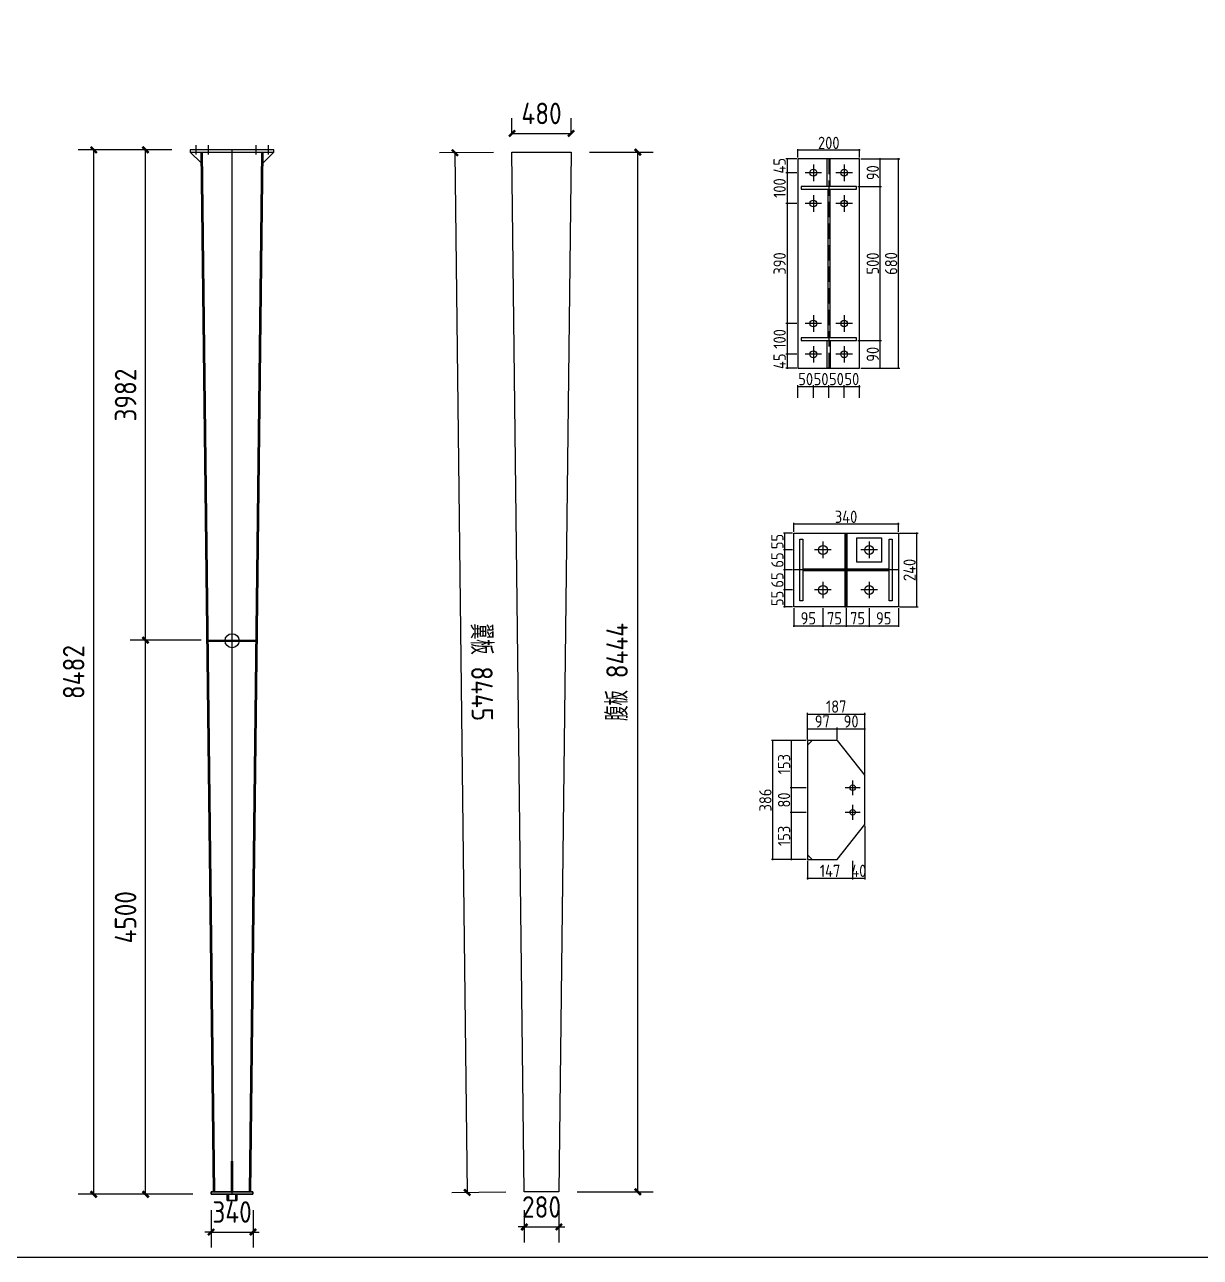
# Model space of a CAD drawing. Extents: x 102162 to 621267, y -39398 to 328893.
# Drawn here: x 325102 to 344197, y 254602 to 274624 of the extents above; entities that cross this region are included whole.
import ezdxf

# ---------------------------------------------------------------- set-up
doc = ezdxf.new("R2010")
doc.units = 0
doc.header["$LTSCALE"] = 1000
doc.header["$MEASUREMENT"] = 0
doc.linetypes.add('DASH', pattern=[0.35, 0.25, -0.1])
doc.linetypes.add('DOTE', pattern=[2.42, 2, -0.2, 0.02, -0.2])
doc.layers.add('DOTE', color=1, linetype='Continuous')
doc.styles.get("Standard").update_dxf_attribs({"font": 'gbenor.shx', "bigfont": 'gbcbig.shx'})
doc.dimstyles.get("Standard").update_dxf_attribs({"dimscale": 100, "dimtxt": 3.5, "dimasz": 1, "dimexe": 2.5, "dimexo": 3, "dimgap": 1.5, "dimtad": 1, "dimdec": 0, "dimzin": 0, "dimdsep": 46, "dimtxsty": 'Standard', "dimblk": 'ARCHTICK', "dimcen": 0.09, "dimadec": 0, "dimazin": 0, "dimtfac": 1, "dimtdec": 0, "dimtix": 1, "dimtmove": 2, "dimatfit": 3, "dimfxl": 1, "dimtolj": 1, "dimtzin": 0, "dimarcsym": 0})

# ---------------------------------------------------------------- blocks, each defined once
blk = doc.blocks.new('_ArchTick')
at = {"color": 0, "linetype": 'ByBlock', "const_width": 0.4}
blk.add_lwpolyline([(-0.5, -0.5), (0.5, 0.5)], dxfattribs=at)
blk = doc.blocks.new('*D1181')
at = {"color": 0, "lineweight": -2}
for p, q in [((327971, 264626), (326816, 264626)), ((327066, 255626), (327066, 264626)), ((327831, 255626), (326816, 255626))]:
    blk.add_line(p, q, dxfattribs=at)
at = {"layer": 'Defpoints', "color": 0}
for p in [(327066, 264626), (328271, 264626), (328131, 255626)]:
    blk.add_point(p, dxfattribs=at)
at = {"color": 0, "lineweight": -2, "xscale": 100, "yscale": 100, "zscale": 100}
for p, rotation in [((327066, 264626), 90), ((327066, 255626), 270)]:
    blk.add_blockref('_ArchTick', p, dxfattribs=dict(at, rotation=rotation))
at = {"color": 0, "insert": (326741, 260126), "char_height": 350, "attachment_point": 5, "rotation": 90}
blk.add_mtext('\\A1;4500', dxfattribs=at)
blk = doc.blocks.new('*D1203')
at = {"color": 0, "lineweight": -2}
for p, q in [((327491, 272590), (326816, 272590)), ((327066, 264626), (327066, 272590)), ((327971, 264626), (326816, 264626))]:
    blk.add_line(p, q, dxfattribs=at)
at = {"layer": 'Defpoints', "color": 0}
for p in [(327066, 272590), (327791, 272590), (328271, 264626)]:
    blk.add_point(p, dxfattribs=at)
at = {"color": 0, "lineweight": -2, "xscale": 100, "yscale": 100, "zscale": 100}
for p, rotation in [((327066, 272590), 90), ((327066, 264626), 270)]:
    blk.add_blockref('_ArchTick', p, dxfattribs=dict(at, rotation=rotation))
at = {"color": 0, "insert": (326741, 268608), "char_height": 350, "attachment_point": 5, "rotation": 90}
blk.add_mtext('\\A1;3982', dxfattribs=at)
blk = doc.blocks.new('*D1182')
at = {"color": 0, "lineweight": -2}
for p, q in [((327491, 272590), (325973, 272590)), ((326223, 255626), (326223, 272590)), ((327831, 255626), (325973, 255626))]:
    blk.add_line(p, q, dxfattribs=at)
at = {"layer": 'Defpoints', "color": 0}
for p in [(326223, 272590), (327791, 272590), (328131, 255626)]:
    blk.add_point(p, dxfattribs=at)
at = {"color": 0, "lineweight": -2, "xscale": 100, "yscale": 100, "zscale": 100}
for p, rotation in [((326223, 272590), 90), ((326223, 255626), 270)]:
    blk.add_blockref('_ArchTick', p, dxfattribs=dict(at, rotation=rotation))
at = {"color": 0, "insert": (325898, 264108), "char_height": 350, "attachment_point": 5, "rotation": 90}
blk.add_mtext('\\A1;8482', dxfattribs=at)
blk = doc.blocks.new('*D1204')
at = {"color": 0, "lineweight": -2}
for p, q in [((333217, 255366), (333217, 254845)), ((333778, 255366), (333778, 254845)), ((333217, 255095), (333117, 255095)), ((333217, 255095), (333778, 255095)), ((333778, 255095), (333878, 255095))]:
    blk.add_line(p, q, dxfattribs=at)
at = {"layer": 'Defpoints', "color": 0}
for p in [(333217, 255666), (333778, 255666), (333778, 255095)]:
    blk.add_point(p, dxfattribs=at)
at = {"color": 0, "lineweight": -2, "xscale": 100, "yscale": 100, "zscale": 100}
blk.add_blockref('_ArchTick', (333217, 255095), dxfattribs=at)
at = {"color": 0, "lineweight": -2, "xscale": 100, "yscale": 100, "zscale": 100, "rotation": 180}
blk.add_blockref('_ArchTick', (333778, 255095), dxfattribs=at)
at = {"color": 0, "insert": (333497, 255420), "char_height": 350, "attachment_point": 5}
blk.add_mtext('\\A1;280', dxfattribs=at)
blk = doc.blocks.new('*D1205')
at = {"color": 0, "lineweight": -2}
for p, q in [((333017, 272854), (333017, 273107)), ((333977, 272854), (333977, 273107)), ((333017, 272857), (333977, 272857))]:
    blk.add_line(p, q, dxfattribs=at)
at = {"layer": 'Defpoints', "color": 0}
for p in [(333977, 272857), (333017, 272554), (333977, 272554)]:
    blk.add_point(p, dxfattribs=at)
at = {"color": 0, "lineweight": -2, "xscale": 100, "yscale": 100, "zscale": 100, "rotation": 180}
blk.add_blockref('_ArchTick', (333017, 272857), dxfattribs=at)
at = {"color": 0, "lineweight": -2, "xscale": 100, "yscale": 100, "zscale": 100}
blk.add_blockref('_ArchTick', (333977, 272857), dxfattribs=at)
at = {"color": 0, "insert": (333497, 273182), "char_height": 350, "attachment_point": 5}
blk.add_mtext('\\A1;480', dxfattribs=at)
blk = doc.blocks.new('*D1206')
at = {"color": 0, "lineweight": -2}
for p, q in [((332717, 272550), (331841, 272540)), ((332091, 272543), (332290, 255655)), ((332917, 255662), (332040, 255652))]:
    blk.add_line(p, q, dxfattribs=at)
at = {"layer": 'Defpoints', "color": 0}
for p in [(333017, 272554), (332290, 255655), (333217, 255666)]:
    blk.add_point(p, dxfattribs=at)
at = {"color": 0, "lineweight": -2, "xscale": 100, "yscale": 100, "zscale": 100}
for p, rotation in [((332091, 272543), 90.67679729650712), ((332290, 255655), 270.6767972965071)]:
    blk.add_blockref('_ArchTick', p, dxfattribs=dict(at, rotation=rotation))
at = {"color": 0, "insert": (332527, 264103), "char_height": 350, "attachment_point": 5, "rotation": 270.6768}
blk.add_mtext('\\A1;翼板 8445', dxfattribs=at)
blk = doc.blocks.new('*D1183')
at = {"color": 0, "lineweight": -2}
for p, q in [((334277, 272554), (335311, 272554)), ((335061, 255666), (335061, 272554)), ((334078, 255666), (335311, 255666))]:
    blk.add_line(p, q, dxfattribs=at)
at = {"layer": 'Defpoints', "color": 0}
for p in [(333977, 272554), (335061, 272554), (333778, 255666)]:
    blk.add_point(p, dxfattribs=at)
at = {"color": 0, "lineweight": -2, "xscale": 100, "yscale": 100, "zscale": 100}
for p, rotation in [((335061, 272554), 90), ((335061, 255666), 270)]:
    blk.add_blockref('_ArchTick', p, dxfattribs=dict(at, rotation=rotation))
at = {"color": 0, "insert": (334724, 264110), "char_height": 350, "attachment_point": 5, "rotation": 90}
blk.add_mtext('\\A1;腹板 8444', dxfattribs=at)
blk = doc.blocks.new('*D1207')
at = {"color": 0, "lineweight": -2}
for p, q in [((328131, 255366), (328131, 254763)), ((328811, 255366), (328811, 254763)), ((328131, 255013), (328031, 255013)), ((328131, 255013), (328811, 255013)), ((328811, 255013), (328911, 255013))]:
    blk.add_line(p, q, dxfattribs=at)
at = {"layer": 'Defpoints', "color": 0}
for p in [(328131, 255666), (328811, 255666), (328811, 255013)]:
    blk.add_point(p, dxfattribs=at)
at = {"color": 0, "lineweight": -2, "xscale": 100, "yscale": 100, "zscale": 100}
blk.add_blockref('_ArchTick', (328131, 255013), dxfattribs=at)
at = {"color": 0, "lineweight": -2, "xscale": 100, "yscale": 100, "zscale": 100, "rotation": 180}
blk.add_blockref('_ArchTick', (328811, 255013), dxfattribs=at)
at = {"color": 0, "insert": (328471, 255338), "char_height": 350, "attachment_point": 5}
blk.add_mtext('\\A1;340', dxfattribs=at)
blk = doc.blocks.new('*D1171')
at = {"color": 0, "lineweight": -2}
for p, q in [((337652, 268747), (337922, 268747)), ((337662, 268565), (337662, 268767)), ((337912, 268565), (337912, 268767))]:
    blk.add_line(p, q, dxfattribs=at)
at = {"layer": 'Defpoints', "color": 0}
for p in [(337912, 268747), (337662, 268545), (337912, 268545)]:
    blk.add_point(p, dxfattribs=at)
at = {"color": 0, "lineweight": -2, "xscale": 10, "yscale": 10, "zscale": 10, "rotation": 180}
blk.add_blockref('_ArchTick', (337662, 268747), dxfattribs=at)
at = {"color": 0, "lineweight": -2, "xscale": 10, "yscale": 10, "zscale": 10}
blk.add_blockref('_ArchTick', (337912, 268747), dxfattribs=at)
at = {"color": 0, "insert": (337787, 268867), "char_height": 200, "attachment_point": 5}
blk.add_mtext('\\A1;50', dxfattribs=at)
blk = doc.blocks.new('*D1172')
at = {"color": 0, "lineweight": -2}
for p, q in [((337902, 268747), (338172, 268747)), ((337912, 268565), (337912, 268767)), ((338162, 268565), (338162, 268767))]:
    blk.add_line(p, q, dxfattribs=at)
at = {"layer": 'Defpoints', "color": 0}
for p in [(338162, 268747), (337912, 268545), (338162, 268545)]:
    blk.add_point(p, dxfattribs=at)
at = {"color": 0, "lineweight": -2, "xscale": 10, "yscale": 10, "zscale": 10, "rotation": 180}
blk.add_blockref('_ArchTick', (337912, 268747), dxfattribs=at)
at = {"color": 0, "lineweight": -2, "xscale": 10, "yscale": 10, "zscale": 10}
blk.add_blockref('_ArchTick', (338162, 268747), dxfattribs=at)
at = {"color": 0, "insert": (338037, 268867), "char_height": 200, "attachment_point": 5}
blk.add_mtext('\\A1;50', dxfattribs=at)
blk = doc.blocks.new('*D1173')
at = {"color": 0, "lineweight": -2}
for p, q in [((338152, 268747), (338422, 268747)), ((338162, 268565), (338162, 268767)), ((338412, 268565), (338412, 268767))]:
    blk.add_line(p, q, dxfattribs=at)
at = {"layer": 'Defpoints', "color": 0}
for p in [(338412, 268747), (338162, 268545), (338412, 268545)]:
    blk.add_point(p, dxfattribs=at)
at = {"color": 0, "lineweight": -2, "xscale": 10, "yscale": 10, "zscale": 10, "rotation": 180}
blk.add_blockref('_ArchTick', (338162, 268747), dxfattribs=at)
at = {"color": 0, "lineweight": -2, "xscale": 10, "yscale": 10, "zscale": 10}
blk.add_blockref('_ArchTick', (338412, 268747), dxfattribs=at)
at = {"color": 0, "insert": (338287, 268867), "char_height": 200, "attachment_point": 5}
blk.add_mtext('\\A1;50', dxfattribs=at)
blk = doc.blocks.new('*D1174')
at = {"color": 0, "lineweight": -2}
for p, q in [((338402, 268747), (338672, 268747)), ((338412, 268565), (338412, 268767)), ((338662, 268565), (338662, 268767))]:
    blk.add_line(p, q, dxfattribs=at)
at = {"layer": 'Defpoints', "color": 0}
for p in [(338662, 268747), (338412, 268545), (338662, 268545)]:
    blk.add_point(p, dxfattribs=at)
at = {"color": 0, "lineweight": -2, "xscale": 10, "yscale": 10, "zscale": 10, "rotation": 180}
blk.add_blockref('_ArchTick', (338412, 268747), dxfattribs=at)
at = {"color": 0, "lineweight": -2, "xscale": 10, "yscale": 10, "zscale": 10}
blk.add_blockref('_ArchTick', (338662, 268747), dxfattribs=at)
at = {"color": 0, "insert": (338537, 268867), "char_height": 200, "attachment_point": 5}
blk.add_mtext('\\A1;50', dxfattribs=at)
blk = doc.blocks.new('*D1189')
at = {"color": 0, "lineweight": -2}
for p, q in [((337642, 272445), (337464, 272445)), ((337484, 272445), (337484, 272455)), ((337484, 272445), (337484, 272220)), ((337642, 272220), (337464, 272220)), ((337484, 272220), (337484, 272210))]:
    blk.add_line(p, q, dxfattribs=at)
at = {"layer": 'Defpoints', "color": 0}
for p in [(337662, 272445), (337484, 272220), (337662, 272220)]:
    blk.add_point(p, dxfattribs=at)
at = {"color": 0, "lineweight": -2, "xscale": 10, "yscale": 10, "zscale": 10}
for p, rotation in [((337484, 272445), 270), ((337484, 272220), 90)]:
    blk.add_blockref('_ArchTick', p, dxfattribs=dict(at, rotation=rotation))
at = {"color": 0, "insert": (337364, 272332), "char_height": 200, "attachment_point": 5, "rotation": 90}
blk.add_mtext('\\A1;45', dxfattribs=at)
blk = doc.blocks.new('*D1190')
at = {"color": 0, "lineweight": -2}
for p, q in [((337642, 272220), (337464, 272220)), ((337484, 272230), (337484, 271710)), ((337642, 271720), (337464, 271720))]:
    blk.add_line(p, q, dxfattribs=at)
at = {"layer": 'Defpoints', "color": 0}
for p in [(337662, 272220), (337484, 271720), (337662, 271720)]:
    blk.add_point(p, dxfattribs=at)
at = {"color": 0, "lineweight": -2, "xscale": 10, "yscale": 10, "zscale": 10}
for p, rotation in [((337484, 272220), 90), ((337484, 271720), 270)]:
    blk.add_blockref('_ArchTick', p, dxfattribs=dict(at, rotation=rotation))
at = {"color": 0, "insert": (337364, 271970), "char_height": 200, "attachment_point": 5, "rotation": 90}
blk.add_mtext('\\A1;100', dxfattribs=at)
blk = doc.blocks.new('*D1175')
at = {"color": 0, "lineweight": -2}
for p, q in [((337642, 271720), (337464, 271720)), ((337484, 271730), (337484, 269760)), ((337642, 269770), (337464, 269770))]:
    blk.add_line(p, q, dxfattribs=at)
at = {"layer": 'Defpoints', "color": 0}
for p in [(337662, 271720), (337484, 269770), (337662, 269770)]:
    blk.add_point(p, dxfattribs=at)
at = {"color": 0, "lineweight": -2, "xscale": 10, "yscale": 10, "zscale": 10}
for p, rotation in [((337484, 271720), 90), ((337484, 269770), 270)]:
    blk.add_blockref('_ArchTick', p, dxfattribs=dict(at, rotation=rotation))
at = {"color": 0, "insert": (337364, 270745), "char_height": 200, "attachment_point": 5, "rotation": 90}
blk.add_mtext('\\A1;390', dxfattribs=at)
blk = doc.blocks.new('*D1176')
at = {"color": 0, "lineweight": -2}
for p, q in [((337642, 269770), (337464, 269770)), ((337484, 269780), (337484, 269260)), ((337642, 269270), (337464, 269270))]:
    blk.add_line(p, q, dxfattribs=at)
at = {"layer": 'Defpoints', "color": 0}
for p in [(337662, 269770), (337484, 269270), (337662, 269270)]:
    blk.add_point(p, dxfattribs=at)
at = {"color": 0, "lineweight": -2, "xscale": 10, "yscale": 10, "zscale": 10}
for p, rotation in [((337484, 269770), 90), ((337484, 269270), 270)]:
    blk.add_blockref('_ArchTick', p, dxfattribs=dict(at, rotation=rotation))
at = {"color": 0, "insert": (337364, 269520), "char_height": 200, "attachment_point": 5, "rotation": 90}
blk.add_mtext('\\A1;100', dxfattribs=at)
blk = doc.blocks.new('*D1177')
at = {"color": 0, "lineweight": -2}
for p, q in [((337642, 269270), (337464, 269270)), ((337484, 269270), (337484, 269280)), ((337484, 269270), (337484, 269045)), ((337642, 269045), (337464, 269045)), ((337484, 269045), (337484, 269035))]:
    blk.add_line(p, q, dxfattribs=at)
at = {"layer": 'Defpoints', "color": 0}
for p in [(337662, 269270), (337484, 269045), (337662, 269045)]:
    blk.add_point(p, dxfattribs=at)
at = {"color": 0, "lineweight": -2, "xscale": 10, "yscale": 10, "zscale": 10}
for p, rotation in [((337484, 269270), 270), ((337484, 269045), 90)]:
    blk.add_blockref('_ArchTick', p, dxfattribs=dict(at, rotation=rotation))
at = {"color": 0, "insert": (337364, 269157), "char_height": 200, "attachment_point": 5, "rotation": 90}
blk.add_mtext('\\A1;45', dxfattribs=at)
blk = doc.blocks.new('*D1178')
at = {"color": 0, "lineweight": -2}
for p, q in [((338632, 269495), (339017, 269495)), ((338997, 269035), (338997, 269505)), ((338682, 269045), (339017, 269045))]:
    blk.add_line(p, q, dxfattribs=at)
at = {"layer": 'Defpoints', "color": 0}
for p in [(338612, 269495), (338997, 269495), (338662, 269045)]:
    blk.add_point(p, dxfattribs=at)
at = {"color": 0, "lineweight": -2, "xscale": 10, "yscale": 10, "zscale": 10}
for p, rotation in [((338997, 269495), 90), ((338997, 269045), 270)]:
    blk.add_blockref('_ArchTick', p, dxfattribs=dict(at, rotation=rotation))
at = {"color": 0, "insert": (338877, 269270), "char_height": 200, "attachment_point": 5, "rotation": 90}
blk.add_mtext('\\A1;90', dxfattribs=at)
blk = doc.blocks.new('*D1191')
at = {"color": 0, "lineweight": -2}
for p, q in [((338632, 271995), (339017, 271995)), ((338997, 269485), (338997, 272005)), ((338632, 269495), (339017, 269495))]:
    blk.add_line(p, q, dxfattribs=at)
at = {"layer": 'Defpoints', "color": 0}
for p in [(338612, 271995), (338997, 271995), (338612, 269495)]:
    blk.add_point(p, dxfattribs=at)
at = {"color": 0, "lineweight": -2, "xscale": 10, "yscale": 10, "zscale": 10}
for p, rotation in [((338997, 271995), 90), ((338997, 269495), 270)]:
    blk.add_blockref('_ArchTick', p, dxfattribs=dict(at, rotation=rotation))
at = {"color": 0, "insert": (338877, 270745), "char_height": 200, "attachment_point": 5, "rotation": 90}
blk.add_mtext('\\A1;500', dxfattribs=at)
blk = doc.blocks.new('*D1192')
at = {"color": 0, "lineweight": -2}
for p, q in [((338682, 272445), (339017, 272445)), ((338997, 271985), (338997, 272455)), ((338632, 271995), (339017, 271995))]:
    blk.add_line(p, q, dxfattribs=at)
at = {"layer": 'Defpoints', "color": 0}
for p in [(338662, 272445), (338997, 272445), (338612, 271995)]:
    blk.add_point(p, dxfattribs=at)
at = {"color": 0, "lineweight": -2, "xscale": 10, "yscale": 10, "zscale": 10}
for p, rotation in [((338997, 272445), 90), ((338997, 271995), 270)]:
    blk.add_blockref('_ArchTick', p, dxfattribs=dict(at, rotation=rotation))
at = {"color": 0, "insert": (338877, 272220), "char_height": 200, "attachment_point": 5, "rotation": 90}
blk.add_mtext('\\A1;90', dxfattribs=at)
blk = doc.blocks.new('*D1193')
at = {"color": 0, "lineweight": -2}
for p, q in [((338682, 272445), (339315, 272445)), ((339295, 269035), (339295, 272455)), ((338682, 269045), (339315, 269045))]:
    blk.add_line(p, q, dxfattribs=at)
at = {"layer": 'Defpoints', "color": 0}
for p in [(338662, 272445), (339295, 272445), (338662, 269045)]:
    blk.add_point(p, dxfattribs=at)
at = {"color": 0, "lineweight": -2, "xscale": 10, "yscale": 10, "zscale": 10}
for p, rotation in [((339295, 272445), 90), ((339295, 269045), 270)]:
    blk.add_blockref('_ArchTick', p, dxfattribs=dict(at, rotation=rotation))
at = {"color": 0, "insert": (339175, 270745), "char_height": 200, "attachment_point": 5, "rotation": 90}
blk.add_mtext('\\A1;680', dxfattribs=at)
blk = doc.blocks.new('*D1194')
at = {"color": 0, "lineweight": -2}
for p, q in [((338672, 272584), (337652, 272584)), ((337662, 272465), (337662, 272604)), ((338662, 272465), (338662, 272604))]:
    blk.add_line(p, q, dxfattribs=at)
at = {"layer": 'Defpoints', "color": 0}
for p in [(337662, 272584), (337662, 272445), (338662, 272445)]:
    blk.add_point(p, dxfattribs=at)
at = {"color": 0, "lineweight": -2, "xscale": 10, "yscale": 10, "zscale": 10, "rotation": 180}
blk.add_blockref('_ArchTick', (337662, 272584), dxfattribs=at)
at = {"color": 0, "lineweight": -2, "xscale": 10, "yscale": 10, "zscale": 10}
blk.add_blockref('_ArchTick', (338662, 272584), dxfattribs=at)
at = {"color": 0, "insert": (338162, 272704), "char_height": 200, "attachment_point": 5}
blk.add_mtext('\\A1;200', dxfattribs=at)
blk = doc.blocks.new('*D1195')
at = {"color": 0, "lineweight": -2}
for p, q in [((337593, 265147), (337593, 264842)), ((338068, 265147), (338068, 264842)), ((337583, 264862), (338078, 264862))]:
    blk.add_line(p, q, dxfattribs=at)
at = {"layer": 'Defpoints', "color": 0}
for p in [(337593, 265167), (338068, 265167), (338068, 264862)]:
    blk.add_point(p, dxfattribs=at)
at = {"color": 0, "lineweight": -2, "xscale": 10, "yscale": 10, "zscale": 10, "rotation": 180}
blk.add_blockref('_ArchTick', (337593, 264862), dxfattribs=at)
at = {"color": 0, "lineweight": -2, "xscale": 10, "yscale": 10, "zscale": 10}
blk.add_blockref('_ArchTick', (338068, 264862), dxfattribs=at)
at = {"color": 0, "insert": (337830, 264982), "char_height": 200, "attachment_point": 5}
blk.add_mtext('\\A1;95', dxfattribs=at)
blk = doc.blocks.new('*D1196')
at = {"color": 0, "lineweight": -2}
for p, q in [((338443, 265147), (338443, 264842)), ((338818, 265147), (338818, 264842)), ((338433, 264862), (338828, 264862))]:
    blk.add_line(p, q, dxfattribs=at)
at = {"layer": 'Defpoints', "color": 0}
for p in [(338443, 265167), (338818, 265167), (338818, 264862)]:
    blk.add_point(p, dxfattribs=at)
at = {"color": 0, "lineweight": -2, "xscale": 10, "yscale": 10, "zscale": 10, "rotation": 180}
blk.add_blockref('_ArchTick', (338443, 264862), dxfattribs=at)
at = {"color": 0, "lineweight": -2, "xscale": 10, "yscale": 10, "zscale": 10}
blk.add_blockref('_ArchTick', (338818, 264862), dxfattribs=at)
at = {"color": 0, "insert": (338630, 264982), "char_height": 200, "attachment_point": 5}
blk.add_mtext('\\A1;75', dxfattribs=at)
blk = doc.blocks.new('*D1197')
at = {"color": 0, "lineweight": -2}
for p, q in [((338818, 265147), (338818, 264842)), ((339293, 265147), (339293, 264842)), ((338808, 264862), (339303, 264862))]:
    blk.add_line(p, q, dxfattribs=at)
at = {"layer": 'Defpoints', "color": 0}
for p in [(338818, 265167), (339293, 265167), (339293, 264862)]:
    blk.add_point(p, dxfattribs=at)
at = {"color": 0, "lineweight": -2, "xscale": 10, "yscale": 10, "zscale": 10, "rotation": 180}
blk.add_blockref('_ArchTick', (338818, 264862), dxfattribs=at)
at = {"color": 0, "lineweight": -2, "xscale": 10, "yscale": 10, "zscale": 10}
blk.add_blockref('_ArchTick', (339293, 264862), dxfattribs=at)
at = {"color": 0, "insert": (339055, 264982), "char_height": 200, "attachment_point": 5}
blk.add_mtext('\\A1;95', dxfattribs=at)
blk = doc.blocks.new('*D1179')
at = {"color": 0, "lineweight": -2}
for p, q in [((337573, 265442), (337428, 265442)), ((337448, 265157), (337448, 265452)), ((337573, 265167), (337428, 265167))]:
    blk.add_line(p, q, dxfattribs=at)
at = {"layer": 'Defpoints', "color": 0}
for p in [(337448, 265442), (337593, 265442), (337593, 265167)]:
    blk.add_point(p, dxfattribs=at)
at = {"color": 0, "lineweight": -2, "xscale": 10, "yscale": 10, "zscale": 10}
for p, rotation in [((337448, 265442), 90), ((337448, 265167), 270)]:
    blk.add_blockref('_ArchTick', p, dxfattribs=dict(at, rotation=rotation))
at = {"color": 0, "insert": (337328, 265304), "char_height": 200, "attachment_point": 5, "rotation": 90}
blk.add_mtext('\\A1;55', dxfattribs=at)
blk = doc.blocks.new('*D1198')
at = {"color": 0, "lineweight": -2}
for p, q in [((337573, 265767), (337428, 265767)), ((337448, 265432), (337448, 265777)), ((337573, 265442), (337428, 265442))]:
    blk.add_line(p, q, dxfattribs=at)
at = {"layer": 'Defpoints', "color": 0}
for p in [(337448, 265767), (337593, 265767), (337593, 265442)]:
    blk.add_point(p, dxfattribs=at)
at = {"color": 0, "lineweight": -2, "xscale": 10, "yscale": 10, "zscale": 10}
for p, rotation in [((337448, 265767), 90), ((337448, 265442), 270)]:
    blk.add_blockref('_ArchTick', p, dxfattribs=dict(at, rotation=rotation))
at = {"color": 0, "insert": (337328, 265604), "char_height": 200, "attachment_point": 5, "rotation": 90}
blk.add_mtext('\\A1;65', dxfattribs=at)
blk = doc.blocks.new('*D1199')
at = {"color": 0, "lineweight": -2}
for p, q in [((337573, 266092), (337428, 266092)), ((337448, 265757), (337448, 266102)), ((337573, 265767), (337428, 265767))]:
    blk.add_line(p, q, dxfattribs=at)
at = {"layer": 'Defpoints', "color": 0}
for p in [(337448, 266092), (337593, 266092), (337593, 265767)]:
    blk.add_point(p, dxfattribs=at)
at = {"color": 0, "lineweight": -2, "xscale": 10, "yscale": 10, "zscale": 10}
for p, rotation in [((337448, 266092), 90), ((337448, 265767), 270)]:
    blk.add_blockref('_ArchTick', p, dxfattribs=dict(at, rotation=rotation))
at = {"color": 0, "insert": (337328, 265929), "char_height": 200, "attachment_point": 5, "rotation": 90}
blk.add_mtext('\\A1;65', dxfattribs=at)
blk = doc.blocks.new('*D1200')
at = {"color": 0, "lineweight": -2}
for p, q in [((337573, 266367), (337428, 266367)), ((337448, 266082), (337448, 266377)), ((337573, 266092), (337428, 266092))]:
    blk.add_line(p, q, dxfattribs=at)
at = {"layer": 'Defpoints', "color": 0}
for p in [(337448, 266367), (337593, 266367), (337593, 266092)]:
    blk.add_point(p, dxfattribs=at)
at = {"color": 0, "lineweight": -2, "xscale": 10, "yscale": 10, "zscale": 10}
for p, rotation in [((337448, 266367), 90), ((337448, 266092), 270)]:
    blk.add_blockref('_ArchTick', p, dxfattribs=dict(at, rotation=rotation))
at = {"color": 0, "insert": (337328, 266229), "char_height": 200, "attachment_point": 5, "rotation": 90}
blk.add_mtext('\\A1;55', dxfattribs=at)
blk = doc.blocks.new('*D1201')
at = {"color": 0, "lineweight": -2}
for p, q in [((339303, 266510), (337583, 266510)), ((337593, 266387), (337593, 266530)), ((339293, 266387), (339293, 266530))]:
    blk.add_line(p, q, dxfattribs=at)
at = {"layer": 'Defpoints', "color": 0}
for p in [(337593, 266510), (337593, 266367), (339293, 266367)]:
    blk.add_point(p, dxfattribs=at)
at = {"color": 0, "lineweight": -2, "xscale": 10, "yscale": 10, "zscale": 10, "rotation": 180}
blk.add_blockref('_ArchTick', (337593, 266510), dxfattribs=at)
at = {"color": 0, "lineweight": -2, "xscale": 10, "yscale": 10, "zscale": 10}
blk.add_blockref('_ArchTick', (339293, 266510), dxfattribs=at)
at = {"color": 0, "insert": (338443, 266630), "char_height": 200, "attachment_point": 5}
blk.add_mtext('\\A1;340', dxfattribs=at)
blk = doc.blocks.new('*D1202')
at = {"color": 0, "lineweight": -2}
for p, q in [((339313, 266367), (339615, 266367)), ((339595, 265157), (339595, 266377)), ((339313, 265167), (339615, 265167))]:
    blk.add_line(p, q, dxfattribs=at)
at = {"layer": 'Defpoints', "color": 0}
for p in [(339293, 266367), (339595, 266367), (339293, 265167)]:
    blk.add_point(p, dxfattribs=at)
at = {"color": 0, "lineweight": -2, "xscale": 10, "yscale": 10, "zscale": 10}
for p, rotation in [((339595, 266367), 90), ((339595, 265167), 270)]:
    blk.add_blockref('_ArchTick', p, dxfattribs=dict(at, rotation=rotation))
at = {"color": 0, "insert": (339475, 265767), "char_height": 200, "attachment_point": 5, "rotation": 90}
blk.add_mtext('\\A1;240', dxfattribs=at)
blk = doc.blocks.new('*D1180')
at = {"color": 0, "lineweight": -2}
for p, q in [((338068, 265147), (338068, 264842)), ((338443, 265147), (338443, 264842)), ((338058, 264862), (338453, 264862))]:
    blk.add_line(p, q, dxfattribs=at)
at = {"layer": 'Defpoints', "color": 0}
for p in [(338068, 265167), (338443, 265167), (338443, 264862)]:
    blk.add_point(p, dxfattribs=at)
at = {"color": 0, "lineweight": -2, "xscale": 10, "yscale": 10, "zscale": 10, "rotation": 180}
blk.add_blockref('_ArchTick', (338068, 264862), dxfattribs=at)
at = {"color": 0, "lineweight": -2, "xscale": 10, "yscale": 10, "zscale": 10}
blk.add_blockref('_ArchTick', (338443, 264862), dxfattribs=at)
at = {"color": 0, "insert": (338255, 264982), "char_height": 200, "attachment_point": 5}
blk.add_mtext('\\A1;75', dxfattribs=at)
blk = doc.blocks.new('*D1184')
at = {"color": 0, "lineweight": -2}
for p, q in [((337815, 261045), (337815, 260740)), ((338550, 261045), (338550, 260740)), ((337805, 260760), (338560, 260760))]:
    blk.add_line(p, q, dxfattribs=at)
at = {"layer": 'Defpoints', "color": 0}
for p in [(337815, 261065), (338550, 261065), (338550, 260760)]:
    blk.add_point(p, dxfattribs=at)
at = {"color": 0, "lineweight": -2, "xscale": 10, "yscale": 10, "zscale": 10, "rotation": 180}
blk.add_blockref('_ArchTick', (337815, 260760), dxfattribs=at)
at = {"color": 0, "lineweight": -2, "xscale": 10, "yscale": 10, "zscale": 10}
blk.add_blockref('_ArchTick', (338550, 260760), dxfattribs=at)
at = {"color": 0, "insert": (338183, 260880), "char_height": 200, "attachment_point": 5}
blk.add_mtext('\\A1;147', dxfattribs=at)
blk = doc.blocks.new('*D1167')
at = {"color": 0, "lineweight": -2}
for p, q in [((337795, 261830), (337536, 261830)), ((337556, 261055), (337556, 261840)), ((337795, 261065), (337536, 261065))]:
    blk.add_line(p, q, dxfattribs=at)
at = {"layer": 'Defpoints', "color": 0}
for p in [(337556, 261830), (337815, 261830), (337815, 261065)]:
    blk.add_point(p, dxfattribs=at)
at = {"color": 0, "lineweight": -2, "xscale": 10, "yscale": 10, "zscale": 10}
for p, rotation in [((337556, 261830), 90), ((337556, 261065), 270)]:
    blk.add_blockref('_ArchTick', p, dxfattribs=dict(at, rotation=rotation))
at = {"color": 0, "insert": (337436, 261447), "char_height": 200, "attachment_point": 5, "rotation": 90}
blk.add_mtext('\\A1;153', dxfattribs=at)
blk = doc.blocks.new('*D1168')
at = {"color": 0, "lineweight": -2}
for p, q in [((337795, 262230), (337536, 262230)), ((337556, 261820), (337556, 262240)), ((337795, 261830), (337536, 261830))]:
    blk.add_line(p, q, dxfattribs=at)
at = {"layer": 'Defpoints', "color": 0}
for p in [(337556, 262230), (337815, 262230), (337815, 261830)]:
    blk.add_point(p, dxfattribs=at)
at = {"color": 0, "lineweight": -2, "xscale": 10, "yscale": 10, "zscale": 10}
for p, rotation in [((337556, 262230), 90), ((337556, 261830), 270)]:
    blk.add_blockref('_ArchTick', p, dxfattribs=dict(at, rotation=rotation))
at = {"color": 0, "insert": (337436, 262030), "char_height": 200, "attachment_point": 5, "rotation": 90}
blk.add_mtext('\\A1;80', dxfattribs=at)
blk = doc.blocks.new('*D1185')
at = {"color": 0, "lineweight": -2}
for p, q in [((337795, 262995), (337536, 262995)), ((337556, 262220), (337556, 263005)), ((337795, 262230), (337536, 262230))]:
    blk.add_line(p, q, dxfattribs=at)
at = {"layer": 'Defpoints', "color": 0}
for p in [(337556, 262995), (337815, 262995), (337815, 262230)]:
    blk.add_point(p, dxfattribs=at)
at = {"color": 0, "lineweight": -2, "xscale": 10, "yscale": 10, "zscale": 10}
for p, rotation in [((337556, 262995), 90), ((337556, 262230), 270)]:
    blk.add_blockref('_ArchTick', p, dxfattribs=dict(at, rotation=rotation))
at = {"color": 0, "insert": (337436, 262612), "char_height": 200, "attachment_point": 5, "rotation": 90}
blk.add_mtext('\\A1;153', dxfattribs=at)
blk = doc.blocks.new('*D1169')
at = {"color": 0, "lineweight": -2}
for p, q in [((338750, 261610), (338750, 260740)), ((338550, 261045), (338550, 260740)), ((338550, 260760), (338540, 260760)), ((338550, 260760), (338750, 260760)), ((338750, 260760), (338760, 260760))]:
    blk.add_line(p, q, dxfattribs=at)
at = {"layer": 'Defpoints', "color": 0}
for p in [(338750, 261630), (338550, 261065), (338750, 260760)]:
    blk.add_point(p, dxfattribs=at)
at = {"color": 0, "lineweight": -2, "xscale": 10, "yscale": 10, "zscale": 10}
blk.add_blockref('_ArchTick', (338550, 260760), dxfattribs=at)
at = {"color": 0, "lineweight": -2, "xscale": 10, "yscale": 10, "zscale": 10, "rotation": 180}
blk.add_blockref('_ArchTick', (338750, 260760), dxfattribs=at)
at = {"color": 0, "insert": (338650, 260880), "char_height": 200, "attachment_point": 5}
blk.add_mtext('\\A1;40', dxfattribs=at)
blk = doc.blocks.new('*D1186')
at = {"color": 0, "lineweight": -2}
for p, q in [((337795, 262995), (337233, 262995)), ((337253, 261055), (337253, 263005)), ((337795, 261065), (337233, 261065))]:
    blk.add_line(p, q, dxfattribs=at)
at = {"layer": 'Defpoints', "color": 0}
for p in [(337253, 262995), (337815, 262995), (337815, 261065)]:
    blk.add_point(p, dxfattribs=at)
at = {"color": 0, "lineweight": -2, "xscale": 10, "yscale": 10, "zscale": 10}
for p, rotation in [((337253, 262995), 90), ((337253, 261065), 270)]:
    blk.add_blockref('_ArchTick', p, dxfattribs=dict(at, rotation=rotation))
at = {"color": 0, "insert": (337133, 262030), "char_height": 200, "attachment_point": 5, "rotation": 90}
blk.add_mtext('\\A1;386', dxfattribs=at)
blk = doc.blocks.new('*D1187')
at = {"color": 0, "lineweight": -2}
for p, q in [((337805, 263187), (338310, 263187)), ((337815, 263015), (337815, 263207)), ((338300, 263015), (338300, 263207))]:
    blk.add_line(p, q, dxfattribs=at)
at = {"layer": 'Defpoints', "color": 0}
for p in [(338300, 263187), (337815, 262995), (338300, 262995)]:
    blk.add_point(p, dxfattribs=at)
at = {"color": 0, "lineweight": -2, "xscale": 10, "yscale": 10, "zscale": 10, "rotation": 180}
blk.add_blockref('_ArchTick', (337815, 263187), dxfattribs=at)
at = {"color": 0, "lineweight": -2, "xscale": 10, "yscale": 10, "zscale": 10}
blk.add_blockref('_ArchTick', (338300, 263187), dxfattribs=at)
at = {"color": 0, "insert": (338058, 263307), "char_height": 200, "attachment_point": 5}
blk.add_mtext('\\A1;97', dxfattribs=at)
blk = doc.blocks.new('*D1188')
at = {"color": 0, "lineweight": -2}
for p, q in [((338290, 263187), (338760, 263187)), ((338300, 263015), (338300, 263207)), ((338750, 262450), (338750, 263207))]:
    blk.add_line(p, q, dxfattribs=at)
at = {"layer": 'Defpoints', "color": 0}
for p in [(338750, 263187), (338300, 262995), (338750, 262430)]:
    blk.add_point(p, dxfattribs=at)
at = {"color": 0, "lineweight": -2, "xscale": 10, "yscale": 10, "zscale": 10, "rotation": 180}
blk.add_blockref('_ArchTick', (338300, 263187), dxfattribs=at)
at = {"color": 0, "lineweight": -2, "xscale": 10, "yscale": 10, "zscale": 10}
blk.add_blockref('_ArchTick', (338750, 263187), dxfattribs=at)
at = {"color": 0, "insert": (338525, 263307), "char_height": 200, "attachment_point": 5}
blk.add_mtext('\\A1;90', dxfattribs=at)
blk = doc.blocks.new('*D1170')
at = {"color": 0, "lineweight": -2}
for p, q in [((337805, 263427), (338760, 263427)), ((337815, 263015), (337815, 263447)), ((338750, 262450), (338750, 263447))]:
    blk.add_line(p, q, dxfattribs=at)
at = {"layer": 'Defpoints', "color": 0}
for p in [(338750, 263427), (337815, 262995), (338750, 262430)]:
    blk.add_point(p, dxfattribs=at)
at = {"color": 0, "lineweight": -2, "xscale": 10, "yscale": 10, "zscale": 10, "rotation": 180}
blk.add_blockref('_ArchTick', (337815, 263427), dxfattribs=at)
at = {"color": 0, "lineweight": -2, "xscale": 10, "yscale": 10, "zscale": 10}
blk.add_blockref('_ArchTick', (338750, 263427), dxfattribs=at)
at = {"color": 0, "insert": (338283, 263547), "char_height": 200, "attachment_point": 5}
blk.add_mtext('\\A1;187', dxfattribs=at)

msp = doc.modelspace()

# ---------------------------------------------------------------- linework, layer by layer
at = {"color": 2}
for p, q in [((329150.6, 272590), (327790.6, 272590)), ((327790.6, 272590), (327790.6, 272554)), ((327790.6, 272554), (329150.6, 272554)), ((327790.6, 272554), (327972.7, 272373.9)), ((327880.6, 272665.9), (327880.6, 272514)), ((328080.6, 272665.9), (328080.6, 272514)), ((328860.6, 272514), (328860.6, 272664.9)), ((329150.6, 272554), (328970.6, 272374)), ((329060.6, 272514), (329060.6, 272664.9)), ((329150.6, 272554), (329150.6, 272590)), ((333017.2, 272554), (333977.1, 272554)), ((337661.7, 272444.8), (337661.7, 269044.8)), ((338661.7, 272444.8), (337661.7, 272444.8)), ((337911.7, 272354.8), (337911.7, 272084.8)), ((338136.7, 271994.8), (338136.7, 272444.8)), ((338186.7, 271994.8), (338186.7, 272444.8)), ((338411.7, 272354.8), (338411.7, 272084.8)), ((338661.7, 269044.8), (338661.7, 272444.8)), ((338046.7, 272219.8), (337776.7, 272219.8)), ((338546.7, 272219.8), (338276.7, 272219.8)), ((338046.7, 271719.8), (337776.7, 271719.8)), ((337911.7, 271854.8), (337911.7, 271584.8)), ((338546.7, 271719.8), (338276.7, 271719.8)), ((338411.7, 271854.8), (338411.7, 271584.8)), ((338046.7, 269769.8), (337776.7, 269769.8)), ((337911.7, 269904.8), (337911.7, 269634.8)), ((338546.7, 269769.8), (338276.7, 269769.8)), ((338411.7, 269904.8), (338411.7, 269634.8)), ((337911.7, 269404.8), (337911.7, 269134.8)), ((338136.7, 269044.8), (338136.7, 269494.8)), ((338186.7, 269494.8), (338186.7, 269044.8)), ((338411.7, 269404.8), (338411.7, 269134.8)), ((338046.7, 269269.8), (337776.7, 269269.8)), ((338546.7, 269269.8), (338276.7, 269269.8)), ((337661.7, 269044.8), (338661.7, 269044.8)), ((338161.7, 269044.8), (338136.7, 269044.8)), ((338186.7, 269044.8), (338161.7, 269044.8)), ((337592.9, 266366.8), (339292.9, 266366.8)), ((337592.9, 265166.8), (337592.9, 266366.8)), ((338422.9, 266366.8), (338422.9, 265781.8)), ((338462.9, 265781.8), (338462.9, 266366.8)), ((339292.9, 266366.8), (339292.9, 265166.8)), ((338067.9, 266226.8), (338067.9, 265956.8)), ((338617.9, 266091.1), (338617.9, 266291.1)), ((338617.9, 266291.1), (339017.9, 266291.1)), ((338817.9, 266226.8), (338817.9, 265956.8)), ((339017.9, 266291.1), (339017.9, 265891.1)), ((338202.9, 266091.8), (337932.9, 266091.8)), ((338617.9, 265891.1), (338617.9, 266091.8)), ((338952.9, 266091.8), (338682.9, 266091.8)), ((338422.9, 265751.8), (338422.9, 265166.8)), ((338462.9, 265166.8), (338462.9, 265751.8)), ((339017.9, 265891.1), (338617.9, 265891.1)), ((338067.9, 265576.8), (338067.9, 265306.8)), ((338817.9, 265576.8), (338817.9, 265306.8)), ((338202.9, 265441.8), (337932.9, 265441.8)), ((338952.9, 265441.8), (338682.9, 265441.8)), ((339292.9, 265166.8), (337592.9, 265166.8)), ((328084.3, 264626), (328856.9, 264626)), ((328084.4, 264610), (328856.7, 264610)), ((337815.4, 262994.8), (337815.4, 261064.8)), ((338300.4, 262994.8), (337815.4, 262994.8)), ((337890.4, 262994.8), (337815.4, 262919.8)), ((338550.4, 262109.8), (338550.4, 262349.8)), ((338750.4, 261629.8), (338750.4, 262429.8)), ((338670.4, 262229.8), (338430.4, 262229.8)), ((338550.4, 261709.8), (338550.4, 261949.8)), ((338670.4, 261829.8), (338430.4, 261829.8)), ((337815.4, 261139.8), (337890.4, 261064.8)), ((337815.4, 261064.8), (338300.4, 261064.8)), ((328462.6, 255666), (328462.6, 256166)), ((328462.6, 256166), (328470.6, 256166)), ((328470.6, 256166), (328462.6, 256166)), ((328462.6, 256166), (328462.6, 255666)), ((328470.6, 256166), (328478.6, 256166)), ((328478.6, 256166), (328470.6, 256166)), ((328478.6, 256166), (328478.6, 255666)), ((328478.6, 255666), (328478.6, 256166)), ((328130.6, 255626), (328130.6, 255666)), ((328130.6, 255666), (328810.6, 255666)), ((328810.6, 255666), (328130.6, 255666)), ((328130.6, 255666), (328130.6, 255626)), ((328470.6, 255626), (328130.6, 255626)), ((328130.6, 255626), (328470.6, 255626)), ((328478.6, 255666), (328462.6, 255666)), ((328462.6, 255666), (328478.6, 255666)), ((328810.6, 255626), (328470.6, 255626)), ((328470.6, 255626), (328810.6, 255626)), ((328810.6, 255666), (328810.6, 255626)), ((328810.6, 255626), (328810.6, 255666)), ((333777.6, 255666), (333216.7, 255666))]:
    msp.add_line(p, q, dxfattribs=at)
for p, q in [((328170.1, 255666), (327970.6, 272554)), ((328190.1, 255666), (327990.6, 272554)), ((328950.5, 272554), (328751, 255666)), ((328970.5, 272554), (328771, 255666)), ((333216.7, 255666), (333017.2, 272554)), ((333977.1, 272554), (333777.6, 255666)), ((338300.4, 262994.8), (338750.4, 262429.8)), ((338300.4, 261064.8), (338750.4, 261629.8))]:
    msp.add_line(p, q)
at = {"color": 1, "linetype": 'DASH'}
msp.add_line((338161.7, 272444.8), (338161.7, 269044.8), dxfattribs=at)
at = {"color": 4}
for p, q in [((338161.7, 271994.8), (337711.7, 271994.8)), ((337711.7, 271994.8), (337711.7, 271954.8)), ((337711.7, 271954.8), (338611.7, 271954.8)), ((338146.7, 271954.8), (338146.7, 269534.8)), ((338611.7, 271994.8), (338161.7, 271994.8)), ((338176.7, 271954.8), (338176.7, 269534.8)), ((338611.7, 271954.8), (338611.7, 271994.8)), ((338611.7, 269534.8), (337711.7, 269534.8)), ((337711.7, 269534.8), (337711.7, 269494.8)), ((338611.7, 269494.8), (338611.7, 269534.8)), ((337711.7, 269494.8), (338161.7, 269494.8)), ((338136.7, 269494.8), (338186.7, 269494.8)), ((338161.7, 269494.8), (338611.7, 269494.8)), ((337692.9, 265766.8), (337692.9, 266266.8)), ((337692.9, 266266.8), (337742.9, 266266.8)), ((337742.9, 266266.8), (337742.9, 265266.8)), ((339142.9, 265266.8), (339142.9, 266266.8)), ((339142.9, 266266.8), (339192.9, 266266.8)), ((339192.9, 266266.8), (339192.9, 265766.8)), ((337692.9, 265266.8), (337692.9, 265766.8)), ((338442.9, 265751.8), (338422.9, 265751.8)), ((339192.9, 265766.8), (339192.9, 265266.8)), ((337742.9, 265266.8), (337692.9, 265266.8)), ((338422.9, 265166.8), (338462.9, 265166.8)), ((339192.9, 265266.8), (339142.9, 265266.8))]:
    msp.add_line(p, q, dxfattribs=at)
at = {"color": 1}
msp.add_line((338442.9, 265166.8), (338442.9, 266366.8), dxfattribs=at)
at = {"color": 1, "linetype": 'DOTE'}
msp.add_line((339292.9, 265766.8), (337592.9, 265766.8), dxfattribs=at)
at = {"color": 4, "linetype": 'DOTE'}
for p, q in [((339142.9, 265781.8), (337742.9, 265781.8)), ((339142.9, 265751.8), (337742.9, 265751.8))]:
    msp.add_line(p, q, dxfattribs=at)
at = {"color": 6}
for p, q in [((328390.6, 255626), (328390.6, 255526)), ((328390.6, 255526), (328390.6, 255626)), ((328390.6, 255526), (328550.6, 255526)), ((328550.6, 255526), (328390.6, 255526)), ((328410.6, 255626), (328410.6, 255526)), ((328410.6, 255526), (328410.6, 255626)), ((328530.6, 255526), (328530.6, 255626)), ((328530.6, 255626), (328530.6, 255526)), ((328550.6, 255526), (328550.6, 255626)), ((328550.6, 255626), (328550.6, 255526))]:
    msp.add_line(p, q, dxfattribs=at)
msp.add_lwpolyline([(324911.7, 275601.7), (354611.7, 275601.7), (354611.7, 254601.7), (324911.7, 254601.7)], close=True)
at = {"color": 2}
for centre, radius in [((337911.7, 272219.8), 55), ((338411.7, 272219.8), 55), ((337911.7, 271719.8), 55), ((338411.7, 271719.8), 55), ((337911.7, 269769.8), 55), ((338411.7, 269769.8), 55), ((337911.7, 269269.8), 55), ((338411.7, 269269.8), 55), ((338067.9, 266091.8), 72.5), ((338817.9, 266091.8), 72.5), ((338067.9, 265441.8), 72.5), ((338817.9, 265441.8), 72.5), ((338550.4, 262229.8), 45), ((338550.4, 261829.8), 45)]:
    msp.add_circle(centre, radius, dxfattribs=at)
msp.add_circle((328470.6, 264618), 114)
at = {"layer": 'DOTE'}
msp.add_line((328470.6, 255626), (328470.6, 272590), dxfattribs=at)

# ---------------------------------------------------------------- dimensions: what is measured, and where the dimension line sits
at = {"color": 3}
for p1, p2, distance, picture, middle in [((333017.2, 272554), (333977.1, 272554), 303.4, '*D1205', (333497.1, 273182.3)), ((328130.6, 255666), (328810.6, 255666), -652.6, '*D1207', (328470.6, 255338.4)), ((333216.7, 255666), (333777.6, 255666), -571.1, '*D1204', (333497.1, 255419.8))]:
    dim = msp.add_aligned_dim(p1=p1, p2=p2, distance=distance, dimstyle='Standard', override={"dimlfac": 0.5}, dxfattribs=at)
    dim.commit()
    dim.dimension.update_dxf_attribs({"geometry": picture, "text_midpoint": middle})
at = {"color": 4}
for p1, p2, distance, picture, middle in [((338661.7, 272444.8), (337661.7, 272444.8), -139, '*D1194', (338161.7, 272703.8)), ((338661.7, 269044.8), (338661.7, 272444.8), -633.4, '*D1193', (339175.1, 270744.8)), ((339292.9, 266366.8), (337592.9, 266366.8), -142.9, '*D1201', (338442.9, 266629.6)), ((339292.9, 265166.8), (339292.9, 266366.8), -302.5, '*D1202', (339475.4, 265766.8)), ((337815.4, 261064.8), (337815.4, 262994.8), 561.9, '*D1186', (337133.4, 262029.8))]:
    dim = msp.add_aligned_dim(p1=p1, p2=p2, distance=distance, dimstyle='Standard', override={"dimtxt": 2, "dimasz": 0.1, "dimexe": 0.2, "dimexo": 0.2, "dimgap": 0.2, "dimlfac": 0.2, "dimdle": 0.1}, dxfattribs=at)
    dim.commit()
    dim.dimension.update_dxf_attribs({"geometry": picture, "text_midpoint": middle})
at = {"color": 3}
for base, p1, p2, picture, middle in [((326222.8, 272590), (328130.6, 255626), (327790.6, 272590), '*D1182', (325897.8, 264108)), ((327066.3, 272590), (328270.6, 264626), (327790.6, 272590), '*D1203', (326741.3, 268608)), ((327066.3, 264626), (328130.6, 255626), (328270.6, 264626), '*D1181', (326741.3, 260126))]:
    dim = msp.add_linear_dim(base=base, p1=p1, p2=p2, angle=90, dimstyle='Standard', override={"dimlfac": 0.5}, dxfattribs=at)
    dim.commit()
    dim.dimension.update_dxf_attribs({"geometry": picture, "text_midpoint": middle})
dim = msp.add_aligned_dim(p1=(333017.2, 272554), p2=(333216.7, 255666), distance=-926.6, text='翼板 8445', dimstyle='Standard', override={"dimlfac": 0.5}, dxfattribs=at)
dim.commit()
dim.dimension.update_dxf_attribs({"geometry": '*D1206', "text_midpoint": (332527, 264103)})
dim = msp.add_linear_dim(base=(335061, 272554), p1=(333777.6, 255666), p2=(333977.1, 272554), angle=90, text='腹板 8444', dimstyle='Standard', override={"dimlfac": 0.5}, dxfattribs=at)
dim.commit()
dim.dimension.update_dxf_attribs({"geometry": '*D1183', "text_midpoint": (334724.4, 264110)})
at = {"color": 4}
for base, p1, p2, picture, middle in [((337483.7, 272219.8), (337661.7, 272444.8), (337661.7, 272219.8), '*D1189', (337363.7, 272332.3)), ((338996.7, 272444.8), (338611.7, 271994.8), (338661.7, 272444.8), '*D1192', (338876.7, 272219.8)), ((337483.7, 271719.8), (337661.7, 272219.8), (337661.7, 271719.8), '*D1190', (337363.7, 271969.8)), ((338996.7, 271994.8), (338611.7, 269494.8), (338611.7, 271994.8), '*D1191', (338876.7, 270744.8)), ((337483.7, 269769.8), (337661.7, 271719.8), (337661.7, 269769.8), '*D1175', (337363.7, 270744.8)), ((337483.7, 269269.8), (337661.7, 269769.8), (337661.7, 269269.8), '*D1176', (337363.7, 269519.8)), ((337483.7, 269044.8), (337661.7, 269269.8), (337661.7, 269044.8), '*D1177', (337363.7, 269157.3)), ((338996.7, 269494.8), (338661.7, 269044.8), (338611.7, 269494.8), '*D1178', (338876.7, 269269.8)), ((337448.5, 266366.8), (337592.9, 266091.8), (337592.9, 266366.8), '*D1200', (337328.5, 266229.3)), ((337448.5, 266091.8), (337592.9, 265766.8), (337592.9, 266091.8), '*D1199', (337328.5, 265929.3)), ((337448.5, 265766.8), (337592.9, 265441.8), (337592.9, 265766.8), '*D1198', (337328.5, 265604.3)), ((337448.5, 265441.8), (337592.9, 265166.8), (337592.9, 265441.8), '*D1179', (337328.5, 265304.3)), ((337556.5, 262994.8), (337815.4, 262229.8), (337815.4, 262994.8), '*D1185', (337436.5, 262612.3)), ((337556.5, 262229.8), (337815.4, 261829.8), (337815.4, 262229.8), '*D1168', (337436.5, 262029.8)), ((337556.5, 261829.8), (337815.4, 261064.8), (337815.4, 261829.8), '*D1167', (337436.5, 261447.3))]:
    dim = msp.add_linear_dim(base=base, p1=p1, p2=p2, angle=90, dimstyle='Standard', override={"dimtxt": 2, "dimasz": 0.1, "dimexe": 0.2, "dimexo": 0.2, "dimgap": 0.2, "dimlfac": 0.2, "dimdle": 0.1}, dxfattribs=at)
    dim.commit()
    dim.dimension.update_dxf_attribs({"geometry": picture, "text_midpoint": middle})
for base, p1, p2, picture, middle in [((337911.7, 268746.8), (337661.7, 268544.8), (337911.7, 268544.8), '*D1171', (337786.7, 268866.8)), ((338161.7, 268746.8), (337911.7, 268544.8), (338161.7, 268544.8), '*D1172', (338036.7, 268866.8)), ((338411.7, 268746.8), (338161.7, 268544.8), (338411.7, 268544.8), '*D1173', (338286.7, 268866.8)), ((338661.7, 268746.8), (338411.7, 268544.8), (338661.7, 268544.8), '*D1174', (338536.7, 268866.8)), ((338067.9, 264861.9), (337592.9, 265166.8), (338067.9, 265166.8), '*D1195', (337830.4, 264981.9)), ((338442.9, 264861.9), (338067.9, 265166.8), (338442.9, 265166.8), '*D1180', (338255.4, 264981.9)), ((338817.9, 264861.9), (338442.9, 265166.8), (338817.9, 265166.8), '*D1196', (338630.4, 264981.9)), ((339292.9, 264861.9), (338817.9, 265166.8), (339292.9, 265166.8), '*D1197', (339055.4, 264981.9)), ((338750.4, 263427.3), (337815.4, 262994.8), (338750.4, 262429.8), '*D1170', (338282.9, 263547.3)), ((338300.4, 263187.3), (337815.4, 262994.8), (338300.4, 262994.8), '*D1187', (338057.9, 263307.3)), ((338750.4, 263187.3), (338300.4, 262994.8), (338750.4, 262429.8), '*D1188', (338525.4, 263307.3)), ((338750.4, 260759.7), (338550.4, 261064.8), (338750.4, 261629.8), '*D1169', (338650.4, 260879.7)), ((338550.4, 260759.7), (337815.4, 261064.8), (338550.4, 261064.8), '*D1184', (338182.9, 260879.7))]:
    dim = msp.add_linear_dim(base=base, p1=p1, p2=p2, dimstyle='Standard', override={"dimtxt": 2, "dimasz": 0.1, "dimexe": 0.2, "dimexo": 0.2, "dimgap": 0.2, "dimlfac": 0.2, "dimdle": 0.1}, dxfattribs=at)
    dim.commit()
    dim.dimension.update_dxf_attribs({"geometry": picture, "text_midpoint": middle})

doc.saveas('drawing.dxf')
